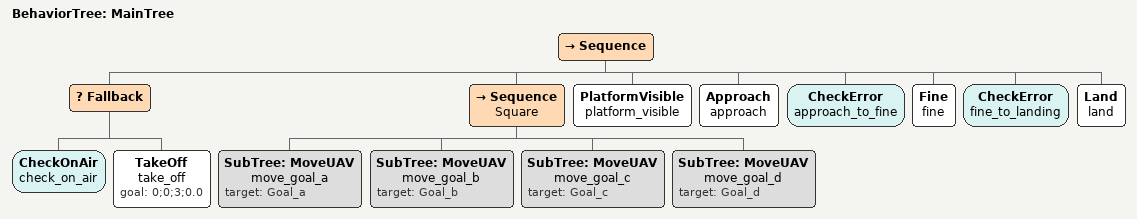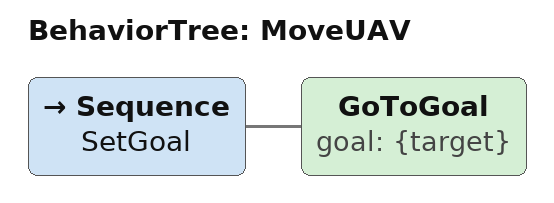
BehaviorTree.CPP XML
<root main_tree_to_execute = "MainTree" BTCPP_format="3">

    <BehaviorTree ID="MainTree">
            <Sequence>
                <!--CheckBattery name="check_battery"/-->
                <Fallback>
                    <CheckOnAir name="check_on_air"/>
                    <TakeOff name="take_off" goal="0;0;3;0.0"/>
                 </Fallback>
                <Sequence name="Square">
                    <SubTree ID="MoveUAV" name="move_goal_a" target="Goal_a"/>
                    <SubTree ID="MoveUAV" name="move_goal_b" target="Goal_b"/>
                    <SubTree ID="MoveUAV" name="move_goal_c" target="Goal_c"/>
                    <SubTree ID="MoveUAV" name="move_goal_d" target="Goal_d"/>
                </Sequence>
                <PlatformVisible name="platform_visible"/>
                <Approach name="approach"/>
                <CheckError name="approach_to_fine"/>
                <Fine name="fine"/>
                <CheckError name="fine_to_landing"/>
                <Land name="land"/>

            </Sequence>
        <!--/Sequence-->
    </BehaviorTree>

    <BehaviorTree ID="MoveUAV">
        <Sequence name="SetGoal">
            <GoToGoal goal= "{target}" />
        </Sequence>
    </BehaviorTree>
</root>
